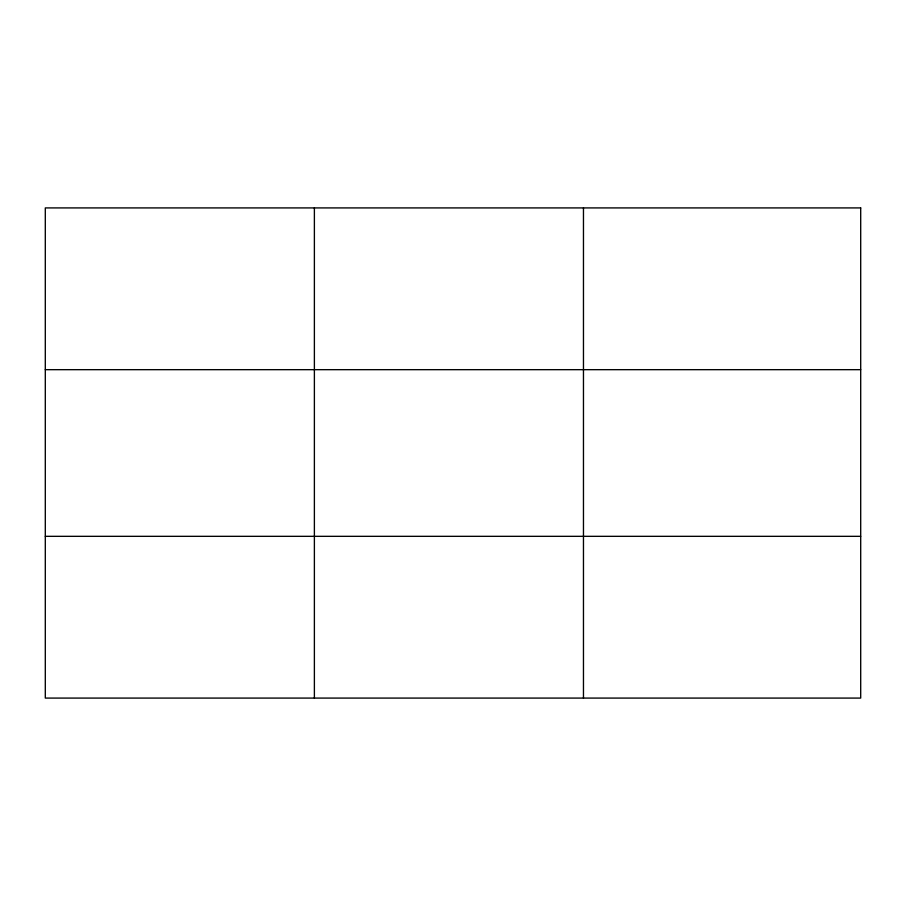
<?xml version="1.0" encoding="UTF-8"?>
<svg xmlns="http://www.w3.org/2000/svg" width="906" height="906" viewBox="0 0 906 906"><rect width="100%" height="100%" fill="white"/><g stroke="black" fill="none" stroke-linecap="round" stroke-linejoin="round"><path stroke-width="1.36" d="M314.382 207.916L314.382 698.084M583.464 207.916L583.464 698.084M45.3 369.671L860.7 369.671M45.3 536.329L860.7 536.329M860.7 207.916L860.7 698.084L45.3 698.084L45.3 207.916L860.7 207.916"/></g></svg>
